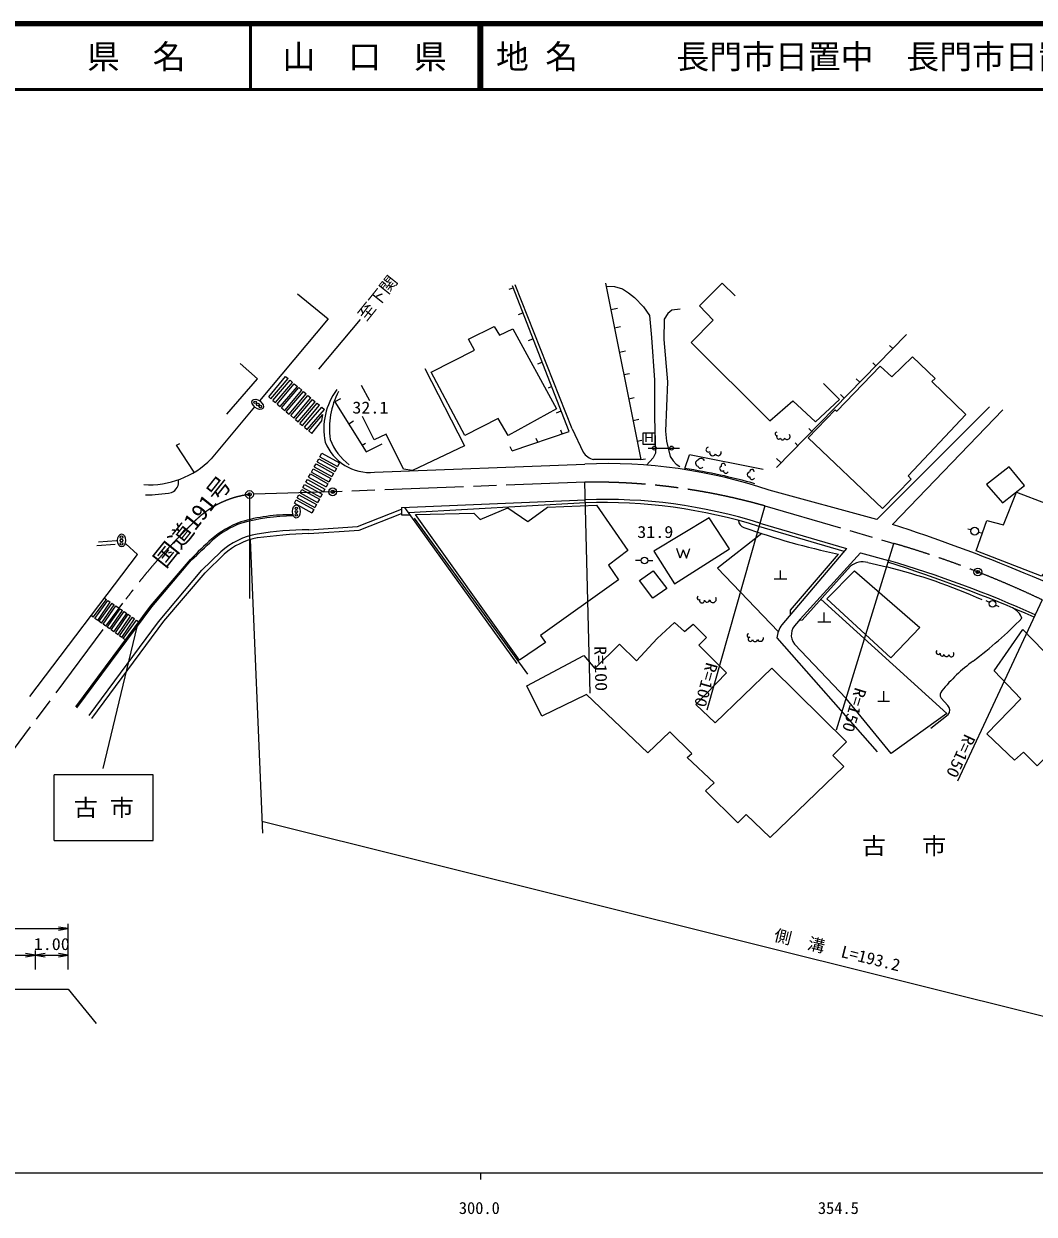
# Model space of a CAD drawing. Units: millimetres, scale not verified. Extents: x 40000 to 680000, y 20000 to 380000.
# Drawn here: x 298505 to 452306, y 198715 to 380000 of the extents above; entities that cross this region are included whole.
import ezdxf
from ezdxf.enums import TextEntityAlignment as Align

# ---------------------------------------------------------------- set-up
doc = ezdxf.new("R2010")
doc.units = ezdxf.units.MM
doc.header["$LTSCALE"] = 1000
doc.header["$PDMODE"] = 32
doc.header["$PDSIZE"] = 500
doc.linetypes.add('CHAIN', pattern=[18.5, 12, -1.5, 3.5, -1.5])
for name, color, linetype, lineweight in [('M-BGD', 7, 'Continuous', 13), ('M-BMK', 2, 'CHAIN', 13), ('M-STR-HTXT', 7, 'Continuous', 13), ('M-TTL', 2, 'Continuous', 140), ('M-TTL-BAND', 7, 'Continuous', 25), ('M-TTL-LINE', 7, 'Continuous', 50), ('M-TTL-TXT', 7, 'Continuous', 13)]:
    doc.layers.add(name, color=color, linetype=linetype, lineweight=lineweight)
doc.layers.add('M-OTRS', color=6, linetype='Continuous')
doc.styles.add('ＭＳ ゴシック', font='')
doc.styles.get('ＭＳ ゴシック').set_extended_font_data('MS Gothic')

# ---------------------------------------------------------------- blocks, each defined once
blk = doc.blocks.new('open_arrow')
at = {"color": 0, "linetype": 'Continuous', "lineweight": -2}
blk.add_lwpolyline([(7.5, 1.25), (0, 0), (7.5, -1.25)], dxfattribs=at)

msp = doc.modelspace()

# ---------------------------------------------------------------- linework, layer by layer
at = {"layer": 'M-BGD'}
for p, q in [((372377, 339582), (372978, 339816)), ((381515, 317911), (372878, 340073)), ((381955, 318293), (373285, 340267)), ((387041, 340523), (392446, 313651)), ((340146, 338883), (344816, 335053)), ((373809, 335752), (374463, 336007)), ((388862, 336659), (387859, 336457)), ((344816, 335053), (334395, 322581)), ((389351, 333830), (388425, 333643)), ((375329, 331776), (376008, 332041)), ((413075, 312408), (432873, 332696)), ((390108, 330124), (389171, 329935)), ((430286, 331015), (430771, 330542)), ((334088, 325920), (331447, 328284)), ((376773, 328219), (377402, 328464)), ((427761, 328365), (428214, 327922)), ((390688, 326709), (389853, 326541)), ((329402, 320538), (334088, 325920)), ((335783, 323175), (338364, 326283)), ((336127, 322884), (338740, 325964)), ((336427, 322630), (339040, 325709)), ((336808, 322307), (339421, 325386)), ((337061, 322093), (339674, 325172)), ((337528, 321697), (340141, 324775)), ((337746, 321513), (340358, 324591)), ((338364, 326283), (338740, 325964)), ((339040, 325709), (339421, 325386)), ((339674, 325172), (340141, 324775)), ((340358, 324591), (340839, 324182)), ((349875, 324987), (351111, 322623)), ((378376, 324581), (378844, 324763)), ((425198, 325958), (425761, 325408)), ((335783, 323175), (336127, 322884)), ((338228, 321105), (340839, 324182)), ((338465, 320904), (341076, 323981)), ((338877, 320555), (341488, 323632)), ((339142, 320330), (341753, 323407)), ((339590, 319951), (342201, 323027)), ((339860, 319722), (342470, 322799)), ((341076, 323981), (341488, 323632)), ((341753, 323407), (342201, 323027)), ((342470, 322799), (342880, 322451)), ((346690, 322900), (345851, 322421)), ((391438, 323017), (390596, 322847)), ((422835, 323543), (423401, 322990)), ((333630, 321666), (327011, 313744)), ((336427, 322630), (336808, 322307)), ((337061, 322093), (337528, 321697)), ((337746, 321513), (338228, 321105)), ((338465, 320904), (338877, 320555)), ((340270, 319375), (342880, 322451)), ((340536, 319150), (343145, 322225)), ((340921, 318824), (343530, 321899)), ((341239, 318554), (343849, 321629)), ((341643, 318212), (344252, 321286)), ((343145, 322225), (343530, 321899)), ((343849, 321629), (344252, 321286)), ((345851, 322421), (350622, 314798)), ((379569, 320770), (380291, 321052)), ((445496, 321688), (428335, 304513)), ((447533, 321226), (430743, 303772)), ((339142, 320330), (339590, 319951)), ((339860, 319722), (340270, 319375)), ((340536, 319150), (340921, 318824)), ((341900, 317994), (344044, 320496)), ((342345, 317617), (343875, 319558)), ((343875, 319558), (344044, 320496)), ((348684, 319477), (347972, 319031)), ((392129, 319722), (391260, 319547)), ((341239, 318554), (341643, 318212)), ((341900, 317994), (342345, 317617)), ((372839, 314973), (381515, 317911)), ((380466, 317556), (380227, 318129)), ((381955, 318293), (383669, 314753)), ((418016, 318368), (418464, 317931)), ((321767, 315815), (322255, 316081)), ((324429, 311696), (321767, 315815)), ((350518, 316099), (350008, 315779)), ((350622, 314798), (353076, 316051)), ((372839, 314973), (372555, 315593)), ((376726, 316289), (376473, 316866)), ((392587, 316554), (391890, 316414)), ((415904, 316162), (416331, 315745)), ((343156, 313309), (343401, 313754)), ((343401, 313754), (346079, 312277)), ((343577, 314075), (343859, 314588)), ((343577, 314075), (346255, 312598)), ((343859, 314588), (346551, 313134)), ((392446, 313651), (385249, 313651)), ((392446, 313651), (393162, 313738)), ((393538, 315381), (398312, 315381)), ((399134, 312262), (399860, 314336)), ((411032, 312146), (399860, 314336)), ((413101, 313797), (413782, 313132)), ((342284, 311723), (342564, 312232)), ((342564, 312232), (345240, 310757)), ((342720, 312517), (342988, 313004)), ((342720, 312517), (345397, 311041)), ((342988, 313004), (345665, 311528)), ((343156, 313309), (345833, 311832)), ((346079, 312277), (345833, 311832)), ((346551, 313134), (346255, 312598)), ((351888, 311708), (383912, 312949)), ((341434, 310176), (341675, 310615)), ((341434, 310176), (344107, 308702)), ((341675, 310615), (344349, 309141)), ((341861, 310953), (342128, 311440)), ((341861, 310953), (344535, 309478)), ((342128, 311440), (344803, 309964)), ((342284, 311723), (344959, 310247)), ((345240, 310757), (344959, 310247)), ((345665, 311528), (345397, 311041)), ((384721, 278085), (383927, 310192)), ((340128, 307801), (340379, 308259)), ((340379, 308259), (343050, 306786)), ((340548, 308566), (340826, 309072)), ((340562, 308591), (343233, 307118)), ((340826, 309072), (343498, 307598)), ((340992, 309373), (341254, 309849)), ((340992, 309373), (343664, 307899)), ((341254, 309849), (343926, 308375)), ((343926, 308375), (343664, 307899)), ((344349, 309141), (344094, 308679)), ((344803, 309964), (344535, 309478)), ((428335, 304513), (411958, 308982)), ((339688, 307001), (339952, 307483)), ((339688, 307001), (342358, 305531)), ((339952, 307483), (342647, 306056)), ((340128, 307801), (342798, 306329)), ((343050, 306786), (342798, 306329)), ((343498, 307598), (343233, 307118)), ((355975, 306341), (383994, 307511)), ((384005, 307059), (357051, 305528)), ((411295, 306583), (402472, 275464)), ((339458, 305228), (339458, 305056)), ((342647, 306056), (342358, 305531)), ((349309, 303460), (355975, 306092)), ((349549, 302862), (355975, 305409)), ((355975, 306341), (355975, 305224)), ((355975, 305224), (357270, 305224)), ((356452, 306361), (373558, 282595)), ((375238, 280973), (358000, 304703)), ((341868, 302944), (349309, 303460)), ((341872, 302362), (349549, 302862)), ((423387, 299650), (410407, 303452)), ((410551, 303959), (423757, 300087)), ((442674, 302919), (442225, 303061)), ((312634, 301238), (309877, 301052)), ((444266, 302414), (443817, 302556)), ((299397, 277538), (315819, 299200)), ((312403, 300707), (309634, 300509)), ((315819, 299200), (314028, 300820)), ((325579, 296785), (328476, 299584)), ((326100, 296389), (329022, 299245)), ((398435, 298644), (397902, 300109)), ((398898, 299915), (398435, 298644)), ((398898, 299915), (399361, 298644)), ((399361, 298644), (399894, 300109)), ((423757, 300087), (413902, 288462)), ((415187, 290699), (422522, 299244)), ((425868, 299453), (416666, 289325)), ((422206, 272481), (430918, 300878)), ((425868, 299453), (430123, 298286)), ((317783, 291317), (323901, 298428)), ((317987, 291205), (324032, 298345)), ((392485, 298282), (391598, 298282)), ((393485, 298282), (394281, 298282)), ((416966, 289186), (424359, 297397)), ((426978, 297965), (429823, 297308)), ((318987, 288923), (325579, 296785)), ((319829, 289033), (326100, 296389)), ((413709, 295450), (413709, 296764)), ((412745, 295450), (414674, 295450)), ((309085, 289624), (311071, 292341)), ((309335, 289446), (311283, 292196)), ((309751, 289151), (311659, 291938)), ((310774, 292545), (311071, 292341)), ((311283, 292196), (311659, 291938)), ((453525, 292274), (440628, 264640)), ((445519, 291860), (444977, 292104)), ((306426, 276003), (317783, 291317)), ((306586, 275816), (317987, 291205)), ((311888, 291782), (309931, 289024)), ((310345, 288730), (312260, 291527)), ((310585, 288560), (312503, 291361)), ((310997, 288267), (312995, 291024)), ((311201, 288122), (313196, 290886)), ((311599, 287840), (313529, 290658)), ((311780, 287712), (313796, 290475)), ((311888, 291782), (312260, 291527)), ((312185, 287424), (314185, 290208)), ((312447, 287238), (314387, 290070)), ((312503, 291361), (312995, 291024)), ((313196, 290886), (313529, 290658)), ((313796, 290475), (314185, 290208)), ((314387, 290070), (314769, 289809)), ((415228, 290026), (415187, 290699)), ((420358, 288918), (420358, 290338)), ((446972, 291206), (446431, 291450)), ((308453, 274639), (318987, 288923)), ((309085, 289624), (308743, 289866)), ((308869, 274207), (319829, 289033)), ((309751, 289151), (309335, 289446)), ((310345, 288730), (309931, 289024)), ((310997, 288267), (310585, 288560)), ((312825, 286970), (314769, 289809)), ((313081, 286788), (315028, 289631)), ((313410, 286555), (315361, 289404)), ((313635, 286395), (315655, 289202)), ((315028, 289631), (315361, 289404)), ((315655, 289202), (316026, 288948)), ((416666, 289325), (416133, 288652)), ((416966, 289186), (416521, 289142)), ((419385, 288918), (421330, 288918)), ((311599, 287840), (311201, 288122)), ((312185, 287424), (311780, 287712)), ((312825, 286970), (312447, 287238)), ((313410, 286555), (313081, 286788)), ((413142, 286467), (428401, 269137)), ((313961, 286164), (313635, 286395)), ((423672, 277261), (415798, 285535)), ((429397, 276848), (429397, 278358)), ((430559, 268899), (423672, 277261)), ((428501, 276848), (430293, 276848)), ((439145, 276206), (438126, 277325)), ((436556, 272715), (439219, 274793)), ((305260, 235971), (305260, 242949)), ((257760, 242199), (305260, 242199)), ((285260, 238143), (300260, 238143)), ((300260, 235971), (300260, 238893)), ((300260, 235971), (300260, 238893)), ((300260, 238143), (305260, 238143)), ((305260, 235971), (305260, 238893)), ((267760, 233007), (305260, 233007)), ((305260, 233007), (309534, 227779))]:
    msp.add_line(p, q, dxfattribs=at)
for points in [[(387135, 340057), (388399, 339974), (389633, 339616), (390542, 339053), (391456, 338337), (392823, 336903), (393725, 335587), (394035, 332218), (394526, 325745), (394496, 320068), (394659, 314623), (394296, 313921), (393286, 312796)], [(406781, 338572), (404785, 340515), (401367, 337067), (403460, 334891), (400083, 331484), (412065, 319549), (415554, 322597), (418994, 319385), (422650, 322788), (420216, 325239)], [(398425, 336566), (397150, 336386), (396530, 335903), (395973, 335002), (395928, 331947), (396471, 325454), (396191, 317976), (396343, 316454), (396883, 314101), (397348, 313429), (397814, 312928), (398371, 312581)], [(359533, 327525), (365598, 315743), (357673, 311959), (356298, 312177), (353639, 317529), (351844, 316629), (350044, 320172)], [(410857, 302366), (404090, 297109), (413336, 287441)], [(419841, 292380), (438996, 274990), (430559, 268899)]]:
    msp.add_lwpolyline(points, dxfattribs=at)
for points in [[(360498, 326929), (367093, 330306), (366214, 331969), (370125, 333905), (370934, 332598), (372942, 333547), (379570, 321348), (372250, 317310), (370696, 319888), (365649, 317296)], [(422280, 321003), (428876, 327844), (430639, 326240), (433785, 329286), (437220, 325973), (436714, 325503), (441914, 320496), (433110, 311148), (433605, 310661), (429206, 306187), (417877, 316950), (422011, 321194)], [(392774, 317711), (394574, 317711), (394574, 315911), (392774, 315911)], [(445063, 309865), (447472, 307063), (450856, 309677), (448514, 312531)], [(443488, 299751), (445102, 304348), (447648, 303689), (449636, 308650), (458622, 305236), (460862, 302810), (457223, 297380), (455407, 295955), (454017, 296617), (453422, 295884)], [(373935, 283078), (358105, 305273), (367012, 305451), (367965, 304504), (372205, 306289), (375246, 304186), (378223, 306391), (385693, 306677), (390469, 299790), (387514, 297579), (389047, 295303), (377155, 286856), (377897, 285768)], [(394408, 299664), (397578, 294733), (405948, 300032), (402816, 304772)], [(392229, 295203), (394320, 296718), (396376, 294004), (394280, 292546)], [(420748, 292436), (424945, 296705), (434882, 288086), (430467, 283434)], [(377345, 274536), (375079, 279178), (383757, 283820), (385412, 281800), (389198, 285502), (391748, 283012), (394939, 286363), (397544, 288837), (399081, 287433), (400382, 288549), (402427, 286551), (401252, 285356), (405458, 281150), (400820, 276357), (403739, 273547), (412354, 281856), (423749, 270634), (421654, 268565), (423314, 266887), (412131, 256089), (408487, 259582), (407176, 258339), (402255, 263164), (403609, 264418), (399484, 268287), (400215, 268892), (396839, 272187), (393476, 268978), (384137, 277872)], [(460323, 274639), (452743, 267019), (450663, 269097), (449295, 267848), (445101, 271887), (450251, 277210), (446193, 281450), (450577, 287783), (456810, 281323), (455173, 279770)]]:
    msp.add_lwpolyline(points, close=True, dxfattribs=at)
for centre, radius in [((333717, 322354), 200), ((334120, 322037), 200), ((334509, 321731), 200), ((394496, 315381), 300), ((397110, 315381), 300), ((332861, 308322), 600), ((345524, 308725), 600), ((339988, 306207), 200), ((339988, 305695), 200), ((339988, 305200), 200), ((443245, 302738), 600), ((313383, 301814), 200), ((313383, 301301), 200), ((313383, 300806), 200), ((392985, 298282), 500), ((443734, 296515), 600), ((445975, 291655), 500)]:
    msp.add_circle(centre, radius, dxfattribs=at)
for centre, radius, start, end in [((354095, 318350), 9920, 143.16945, 191.86472), ((357341, 318325), 12322, 152.49697, 187.55018), ((413132, 317554), 261, 93.54038, 280.58482), ((413420, 317078), 325, 137.43113, 326.88977), ((414696, 317156), 459, 214.55527, 37.0036), ((351187, 318979), 7305, 201.42946, 275.5085), ((353591, 320023), 9091, 201.40182, 232.25325), ((402712, 315148), 369, 95.28737, 303.43062), ((414005, 316941), 316, 187.51079, 351.65279), ((317635, 322912), 13112, 266.26204, 315.64323), ((385670, 315937), 2325, 210.62228, 259.57608), ((401596, 313234), 578, 18.889, 149.20279), ((403389, 314711), 491, 164.8434, 326.13456), ((404196, 314712), 484, 214.52303, 21.52597), ((387343, 236079), 76946, 71.34345, 92.55592), ((387417, 232671), 80449, 73.84144, 81.62536), ((401215, 313082), 463, 104.4692, 258.78075), ((401506, 312690), 386, 189.27348, 336.84456), ((404801, 312267), 372, 116.03924, 306.25129), ((404971, 312702), 348, 0.11675, 196.68144), ((405386, 311927), 366, 173.76664, 331.43834), ((409339, 311784), 366, 359.43113, 187.59637), ((320351, 310219), 1723, 292.00569, 11.4304), ((408982, 311364), 371, 90.83881, 274.09743), ((409376, 310966), 368, 175.64881, 335.789), ((317363, 327390), 19117, 268.96719, 280.95639), ((387004, 228947), 78621, 72.572, 92.19394), ((386664, 228098), 79006, 72.51057, 91.92848), ((338965, 279624), 25610, 88.89816, 106.85632), ((339782, 274068), 30990, 90.59967, 105.24345), ((336222, 290972), 13969, 109.58649, 130.94502), ((336458, 290798), 14025, 110.11955, 131.23011), ((342000, 255326), 47618, 90.15908, 99.61248), ((408453, 304437), 1176, 183.43657, 253.57621), ((444137, 403360), 106336, 250.20206, 258.27173), ((340688, 29161), 289000, 63.36093, 71.84363), ((360653, 264004), 50356, 131.83284, 136.87307), ((22588, 621147), 441667, 313.04048, 313.60799), ((335891, 291347), 11084, 99.56717, 131.99258), ((335902, 291518), 10346, 100.30671, 131.68235), ((344326, 227238), 75164, 91.871, 97.85649), ((426230, 295092), 2970, 75.41431, 129.07314), ((408104, 211186), 88818, 65.88743, 75.8463), ((361146, 79773), 228829, 66.52337, 72.48029), ((378439, 124432), 181374, 65.91062, 73.44374), ((401277, 292589), 289, 115.97718, 299.17832), ((401750, 292165), 374, 152.7609, 11.80436), ((402501, 292306), 391, 189.53015, 358.16191), ((403405, 292376), 519, 189.04247, 28.0121), ((447657, 288395), 2990, 21.14762, 63.09758), ((416643, 286274), 3506, 141.4054, 176.85314), ((417609, 286917), 2278, 130.3877, 217.32231), ((403228, 335762), 66122, 307.00359, 315.56915), ((408878, 286830), 292, 102.44526, 298.51545), ((409107, 286262), 325, 106.04381, 351.71324), ((410626, 286427), 468, 205.1524, 15.39636), ((409814, 286320), 399, 195.22235, 346.75152), ((437686, 284306), 334, 131.68904, 335.91307), ((438284, 284037), 322, 155.65364, 340.15256), ((458633, 261727), 26351, 126.32309, 140.70633), ((438959, 284017), 383, 193.43071, 348.1267), ((439713, 283989), 384, 187.64385, 40.13389), ((438899, 277795), 905, 136.75036, 211.33649), ((438430, 275460), 1033, 319.8032, 46.19437)]:
    msp.add_arc(centre, radius, start, end, dxfattribs=at)
for centre, major_axis in [((334098, 322054), (-785, 619)), ((339988, 305723), (0, 1000)), ((313383, 301329), (0, 1000))]:
    msp.add_ellipse(centre, major_axis=major_axis, ratio=0.6, dxfattribs=at)
at = {"layer": 'M-BMK'}
for p, q in [((343435, 327386), (349733, 334970)), ((383927, 310192), (345524, 308725)), ((345524, 308725), (332861, 308322)), ((411295, 306583), (430918, 300878)), ((292370, 263289), (314052, 292379))]:
    msp.add_line(p, q, dxfattribs=at)
for centre, radius, start, end in [((385195, 214227), 95973, 74.21979, 90.75688), ((334623, 294117), 14313, 97.06921, 137.0594), ((389113, 236622), 93504, 134.01305, 143.39442), ((389041, 156842), 150000, 64.53913, 73.78891)]:
    msp.add_arc(centre, radius, start, end, dxfattribs=at)
at = {"layer": 'M-OTRS'}
for p in [(332861, 308322), (345524, 308725), (443734, 296515)]:
    msp.add_point(p, dxfattribs=at)
at = {"layer": 'M-STR-HTXT'}
for p, q in [((332939, 301430), (334818, 256751)), ((310576, 266583), (315748, 288183)), ((303149, 255619), (303149, 265619)), ((318219, 265619), (303149, 265619)), ((318219, 255619), (318219, 265619)), ((334742, 258551), (506577, 215704)), ((303149, 255619), (318219, 255619))]:
    msp.add_line(p, q, dxfattribs=at)
at = {"layer": 'M-TTL'}
msp.add_line((680000, 380000), (40000, 380000), dxfattribs=at)
at = {"layer": 'M-TTL', "lineweight": 13}
msp.add_line((332861, 308322), (332861, 292471), dxfattribs=at)
at = {"layer": 'M-TTL-BAND'}
for p, q in [((40000, 205000), (579000, 205000)), ((368000, 205000), (368000, 204000))]:
    msp.add_line(p, q, dxfattribs=at)
at = {"layer": 'M-TTL-LINE'}
for p, q in [((333000, 380000), (333000, 370000)), ((367750, 380000), (367750, 370000)), ((368250, 380000), (368250, 370000)), ((40000, 370000), (680000, 370000))]:
    msp.add_line(p, q, dxfattribs=at)

# ---------------------------------------------------------------- block references
at = {"layer": 'M-BGD', "xscale": 200, "yscale": 200, "rotation": 180}
for p in [(305260, 242199), (300260, 238143), (305260, 238143)]:
    msp.add_blockref('open_arrow', p, dxfattribs=at)
at = {"layer": 'M-BGD', "xscale": 200, "yscale": 200}
msp.add_blockref('open_arrow', (300260, 238143), dxfattribs=at)

# ---------------------------------------------------------------- texts
at = {"layer": 'M-BGD', "style": 'ＭＳ ゴシック', "width": 1.1}
for s, p in [('32.1', (351256, 321562)), ('31.9', (394628, 302616))]:
    msp.add_text(s, height=1833, dxfattribs=at).set_placement(p, align=Align.MIDDLE_CENTER)
at = {"layer": 'M-BGD', "style": 'ＭＳ ゴシック'}
msp.add_text('Ｈ', height=1320, dxfattribs=at).set_placement((392774, 315911), align=Align.BOTTOM_LEFT)
at = {"layer": 'M-BGD', "style": 'ＭＳ ゴシック', "width": 1.1}
for s, rotation, p in [('R=100', 271.416, (384965, 278341)), ('R=150', 252.945, (422518, 272647))]:
    msp.add_text(s, height=1833, rotation=rotation, dxfattribs=at).set_placement(p, align=Align.BOTTOM_RIGHT)
for s, rotation, p in [('R=100', 254.171, (402300, 275773)), ('R=150', 244.98, (440507, 264972))]:
    msp.add_text(s, height=1833, rotation=rotation, dxfattribs=at).set_placement(p, align=Align.TOP_RIGHT)
msp.add_text('1.00', height=1833, dxfattribs=at).set_placement((302760, 238393), align=Align.BOTTOM_CENTER)
at = {"layer": 'M-STR-HTXT', "style": 'ＭＳ ゴシック', "width": 1.05}
for s, height, p in [('至下関', 1833, (349889, 335165)), ('国道191号', 2566, (318984, 297754))]:
    msp.add_text(s, height=height, rotation=51.392, dxfattribs=at).set_placement(p, align=Align.MIDDLE_LEFT)
for s, p in [('古 市', (310684, 260619)), ('古\u3000 市', (432504, 254796))]:
    msp.add_text(s, height=2566, dxfattribs=at).set_placement(p, align=Align.MIDDLE_CENTER)
msp.add_text('側\u3000溝\u3000L=193.2', height=1833, rotation=346.098, dxfattribs=at).set_placement((421983, 237511), align=Align.BOTTOM_CENTER)
at = {"layer": 'M-TTL-BAND', "style": 'ＭＳ ゴシック'}
for s, p in [('300.0', (367844, 198195)), ('354.5', (422500, 198195))]:
    msp.add_text(s, height=1833, dxfattribs=at).set_placement(p, align=Align.BOTTOM_CENTER)
at = {"layer": 'M-TTL-TXT', "style": 'ＭＳ ゴシック'}
for s, p in [('県\u3000名', (315625, 375000)), ('山\u3000口\u3000県', (350375, 375000))]:
    msp.add_text(s, height=3666, dxfattribs=at).set_placement(p, align=Align.MIDDLE_CENTER)
msp.add_text('地 名      長門市日置中\u3000長門市日置上', height=3666, dxfattribs=at).set_placement((370380, 375000), align=Align.MIDDLE_LEFT)

doc.saveas('drawing.dxf')
